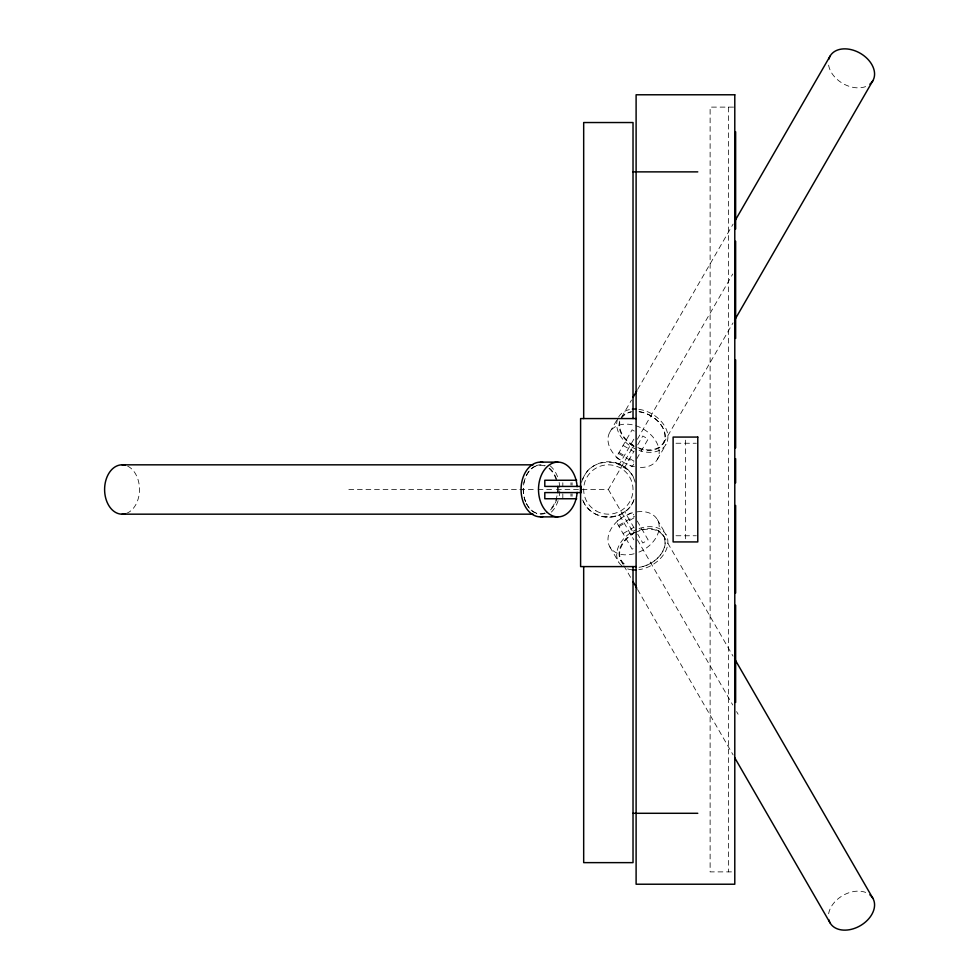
<?xml version="1.0" encoding="UTF-8"?>
<svg xmlns="http://www.w3.org/2000/svg" width="979" height="979" viewBox="0 0 979 979"><rect width="100%" height="100%" fill="white"/><g stroke="black" fill="none" stroke-linecap="round" stroke-linejoin="round"><path stroke-width="0.73" stroke-dasharray="4.89 3.67" d="M582.652 479.637C590.349 454.966 629.705 457.144 635.163 482.317M634.049 499.363C626.878 522.639 589.823 522.639 582.652 499.363M609.868 432.106L617.871 418.253M621.567 417.274L631.492 400.068M637.61 389.483L733.112 224.069M633.841 439.192L619.352 464.279L624.688 467.362L634.111 451.05M556.439 489.5L608.351 489.5L633.535 445.873M637.353 439.265L732.769 273.998M637.708 444.821L642.799 435.998L648.135 439.081L635.787 460.485M633.694 464.095L632.177 466.726L626.841 463.642M663.529 443.267L733.051 322.85M657.301 459.481L666.014 444.38M621.494 518.442L616.158 521.526L632.116 549.17L636.387 546.698M626.841 515.358L632.177 512.274L633.694 514.905M618.471 525.539L634.49 516.288M619.034 526.506L624.369 523.422M629.717 520.338L635.053 517.255M623.097 533.543L633.78 527.375M630.745 534.473L636.093 531.389M630.917 534.754L634.123 532.894M615.534 516.312L608.351 517.255L601.167 516.312M733.552 107.115L710.118 107.115L710.118 871.885L733.552 871.885M676.012 443.242L696.326 443.242M348.83 489.5L518.283 489.5M519.812 489.5L536.602 489.5M538.132 489.5L554.922 489.5M676.012 535.758L696.326 535.758M634.245 431.066L632.116 429.83L616.158 457.474L621.494 460.558M630.917 444.246L634.123 446.106M630.745 444.527L633.951 446.387M623.097 445.457L633.78 451.625M619.034 452.494L624.369 455.578M629.717 458.661L633.988 461.133M618.471 453.461L633.425 462.1M615.534 462.688L627.98 469.871M657.301 519.519L666.014 534.62M663.529 535.733L733.051 656.15M637.231 521.024L648.135 539.918L642.799 543.002L637.708 534.179M634.111 527.95L624.688 511.638L619.352 514.721L633.841 539.808M608.351 489.5L633.535 533.127M637.353 539.735L732.769 705.002M736.587 711.611L738.105 714.254M620.796 560.404L623.097 564.381M623.856 565.703L631.492 578.932M637.61 589.517L733.112 754.931M609.868 546.894L618.593 562.007M728.621 107.115L728.621 871.885M685.447 440.158L685.447 538.842M572.079 482.72L572.079 485.18M572.079 493.82L572.079 496.28M570.965 482.72L570.965 485.18M570.965 493.82L570.965 496.28M562.827 482.72L562.827 486.416M562.827 493.82L562.827 498.752M633.707 500.795A27.755 27.755 0 0 1 581.538 496.683M581.538 482.317A27.755 27.755 0 0 1 634.747 480.934M637.06 511.846A27.375 19.36 -30 0 1 659.197 526.445A27.375 19.36 -30 0 1 638.112 552.462M634.123 553.771A27.375 19.36 -30 0 1 607.971 539.441A27.375 19.36 -30 0 1 634.392 512.323M639.091 528.574A27.375 19.36 -30 0 1 667.923 542.085A27.375 19.36 -30 0 1 638.834 569.68M632.385 569.851A27.375 19.36 -30 0 1 626.609 568.554M621.91 565.874A27.375 19.36 -30 0 1 636.46 529.615M634.833 532.845A24.267 17.157 -30 0 1 664.9 540.897A24.267 17.157 -30 0 1 639.226 567.257M624.223 563.88A24.267 17.157 -30 0 1 633.731 533.457M639.275 530.288A24.671 17.438 -30 0 1 665.243 542.452A24.671 17.438 -30 0 1 639.042 567.318M623.782 563.892A24.671 17.438 -30 0 1 633.437 532.968M828.638 913.774A24.671 17.438 -30 0 1 844.914 894.402A24.671 17.438 -30 0 1 868.924 894.108M634.392 466.677A27.375 19.36 30 0 1 610.602 430.968A27.375 19.36 30 0 1 654.364 438.825A27.375 19.36 30 0 1 637.06 467.154M638.834 409.32A27.375 19.36 30 0 1 667.923 436.915A27.375 19.36 30 0 1 639.091 450.426M636.46 449.385A27.375 19.36 30 0 1 618.018 418.119M618.593 416.993A27.375 19.36 30 0 1 630.868 409.332M639.226 411.743A24.267 17.157 30 0 1 664.986 437.16A24.267 17.157 30 0 1 637.121 447.268M633.731 445.543A24.267 17.157 30 0 1 619.78 422.806M621.286 418.547A24.267 17.157 30 0 1 630.855 412.012M639.042 411.682A24.671 17.438 30 0 1 665.243 436.548A24.671 17.438 30 0 1 639.275 448.712M633.437 446.032A24.671 17.438 30 0 1 619.842 420.676M621.408 417.641A24.671 17.438 30 0 1 631.859 411.694M865.644 86.593A24.671 17.438 30 0 1 840.716 82.175A24.671 17.438 30 0 1 828.467 61.53M550.112 465.784A27.375 19.36 -90 0 1 558.116 478.364M559.131 482.414A27.375 19.36 -90 0 1 559.131 496.586M558.116 500.636A27.375 19.36 -90 0 1 551.189 512.274M549.011 468.476A24.267 17.157 -90 0 1 557.014 483.222M557.014 495.778A24.267 17.157 -90 0 1 549.011 510.524M544.875 512.947A24.267 17.157 -90 0 1 526.164 502.973M525.576 501.64A24.267 17.157 -90 0 1 523.484 485.694M523.863 483.222A24.267 17.157 -90 0 1 544.875 466.053M536.198 465.674A24.671 17.438 -90 0 1 545.23 465.674M549.439 468.133A24.671 17.438 -90 0 1 557.002 480.665M557.002 498.335A24.671 17.438 -90 0 1 546.319 512.861M545.23 513.326A24.671 17.438 -90 0 1 536.198 513.326M535.109 512.861A24.671 17.438 -90 0 1 526.212 503.206M525.613 501.835A24.671 17.438 -90 0 1 525.613 477.165M526.212 475.794A24.671 17.438 -90 0 1 535.109 466.139M127.649 466.139A24.671 17.438 -90 0 1 139.483 490.308A24.671 17.438 -90 0 1 126.572 513.326M596.015 510.867A24.671 24.671 0 0 0 633.021 489.5A24.671 24.671 0 0 0 596.015 468.133A24.671 24.671 0 0 0 596.015 510.867"/><path stroke-width="1.47" d="M576.704 480.248L544.801 480.248L544.801 486.416L581 486.416L581 492.584L544.801 492.584L544.801 498.752L576.704 498.752M633.021 397.425L636.839 390.805M734.629 221.425L830.131 56.023M734.58 320.194L872.864 80.694M633.021 171.876L697.782 171.876M636.105 418.571L580.596 418.571L580.596 566.596L636.105 566.596M540.432 462.125L557.883 462.125M122.057 464.829L533.078 464.829M122.057 514.171L533.078 514.171M540.432 516.875L557.883 516.875M633.021 813.292L697.782 813.292M734.58 658.806L872.864 898.306M633.021 581.575L636.839 588.195M734.629 757.575L830.131 922.977M735.645 131.786L735.645 229.013M735.645 241.226L735.645 338.453M735.645 359.856L735.645 447.905M735.645 458.661L735.645 482.843M735.645 505.458L735.645 593.017M735.645 605.23L735.645 702.457M633.021 418.571L633.021 122.534L583.68 122.534L583.68 418.571M633.021 566.596L633.021 862.634L583.68 862.634L583.68 566.596M581 486.416L581 492.584M557.883 486.416L557.883 492.584M580.743 492.4A27.755 27.755 0 0 1 580.743 486.6M636.203 569.925A27.375 19.36 -30 0 1 632.385 569.851M869.878 894.818A24.671 17.438 -30 0 1 860.908 925.339A24.671 17.438 -30 0 1 828.846 919.795M632.385 409.149A27.375 19.36 30 0 1 636.203 409.075M828.846 59.205A24.671 17.438 30 0 1 860.908 53.661A24.671 17.438 30 0 1 869.878 84.182M577.133 492.364A27.375 19.36 -90 0 1 547.616 512.727A27.375 19.36 -90 0 1 547.616 466.273A27.375 19.36 -90 0 1 577.133 486.636M542.966 516.643A27.375 19.36 -90 0 1 521.073 489.5A27.375 19.36 -90 0 1 542.966 462.357M125.459 513.694A24.671 17.438 -90 0 1 104.606 489.5A24.671 17.438 -90 0 1 125.459 465.306M734.788 94.779L636.105 94.779L636.105 884.221L734.788 884.221L734.788 94.779M697.782 437.075L673.111 437.075L673.111 541.925L697.782 541.925L697.782 437.075"/></g></svg>
